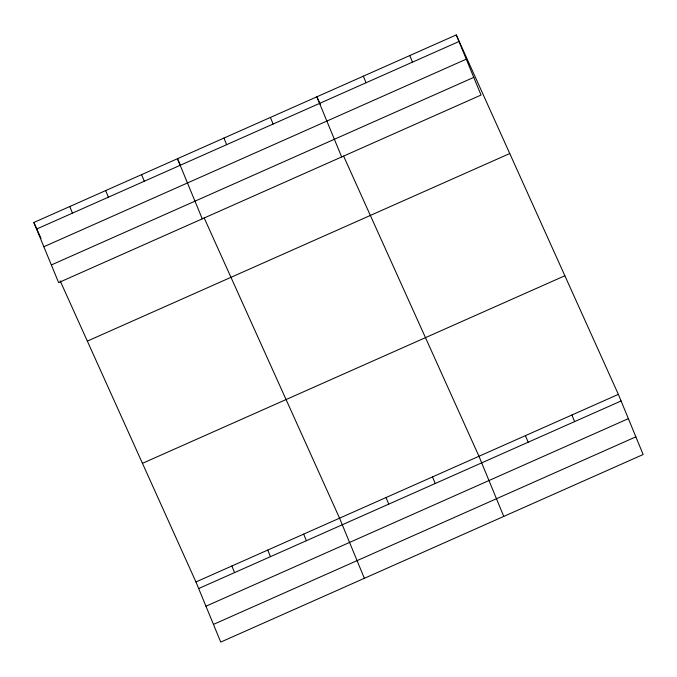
<?xml version="1.0" encoding="UTF-8"?>
<svg xmlns="http://www.w3.org/2000/svg" width="677" height="677" viewBox="0 0 677 677"><rect width="100%" height="100%" fill="white"/><g stroke="black" fill="none" stroke-linecap="round" stroke-linejoin="round"><path stroke-width="1.02" d="M456.264 34.916L481.051 95.051L58.637 282.622L33.85 222.479L456.264 34.916L618.363 394.378L643.15 454.521L220.736 642.084L195.949 581.949L60.168 280.853M36.566 229.071L458.981 41.5M43.853 246.741L466.267 59.178M51.35 264.952L473.765 77.381M87.341 341.106L509.756 153.535M142.458 463.322L564.872 275.751M195.949 581.949L618.363 394.378M198.666 588.541L621.08 400.97M205.952 606.211L628.366 418.64M213.45 624.414L635.864 436.843M320.263 104.343L316.87 96.811L341.657 156.954M343.611 156.125L478.969 456.273L503.756 516.416M180.446 165.298L177.467 158.706L202.262 218.849M204.217 218.019L339.566 518.176L364.353 578.31M33.85 222.479L41.069 238.49M571.896 415.009L574.612 421.602M409.797 55.548L412.513 62.14M525.428 435.641L528.145 442.233M363.337 76.179L366.054 82.772M432.501 476.913L435.218 483.496M270.402 117.443L273.119 124.035M386.034 497.544L388.75 504.137M223.935 138.074L226.651 144.666M303.66 534.119L306.376 540.711M141.569 174.649L144.286 181.241M267.762 550.062L270.478 556.655M105.663 190.592L108.379 197.185M231.856 566.006L234.572 572.598M69.756 206.536L72.473 213.128"/></g></svg>
